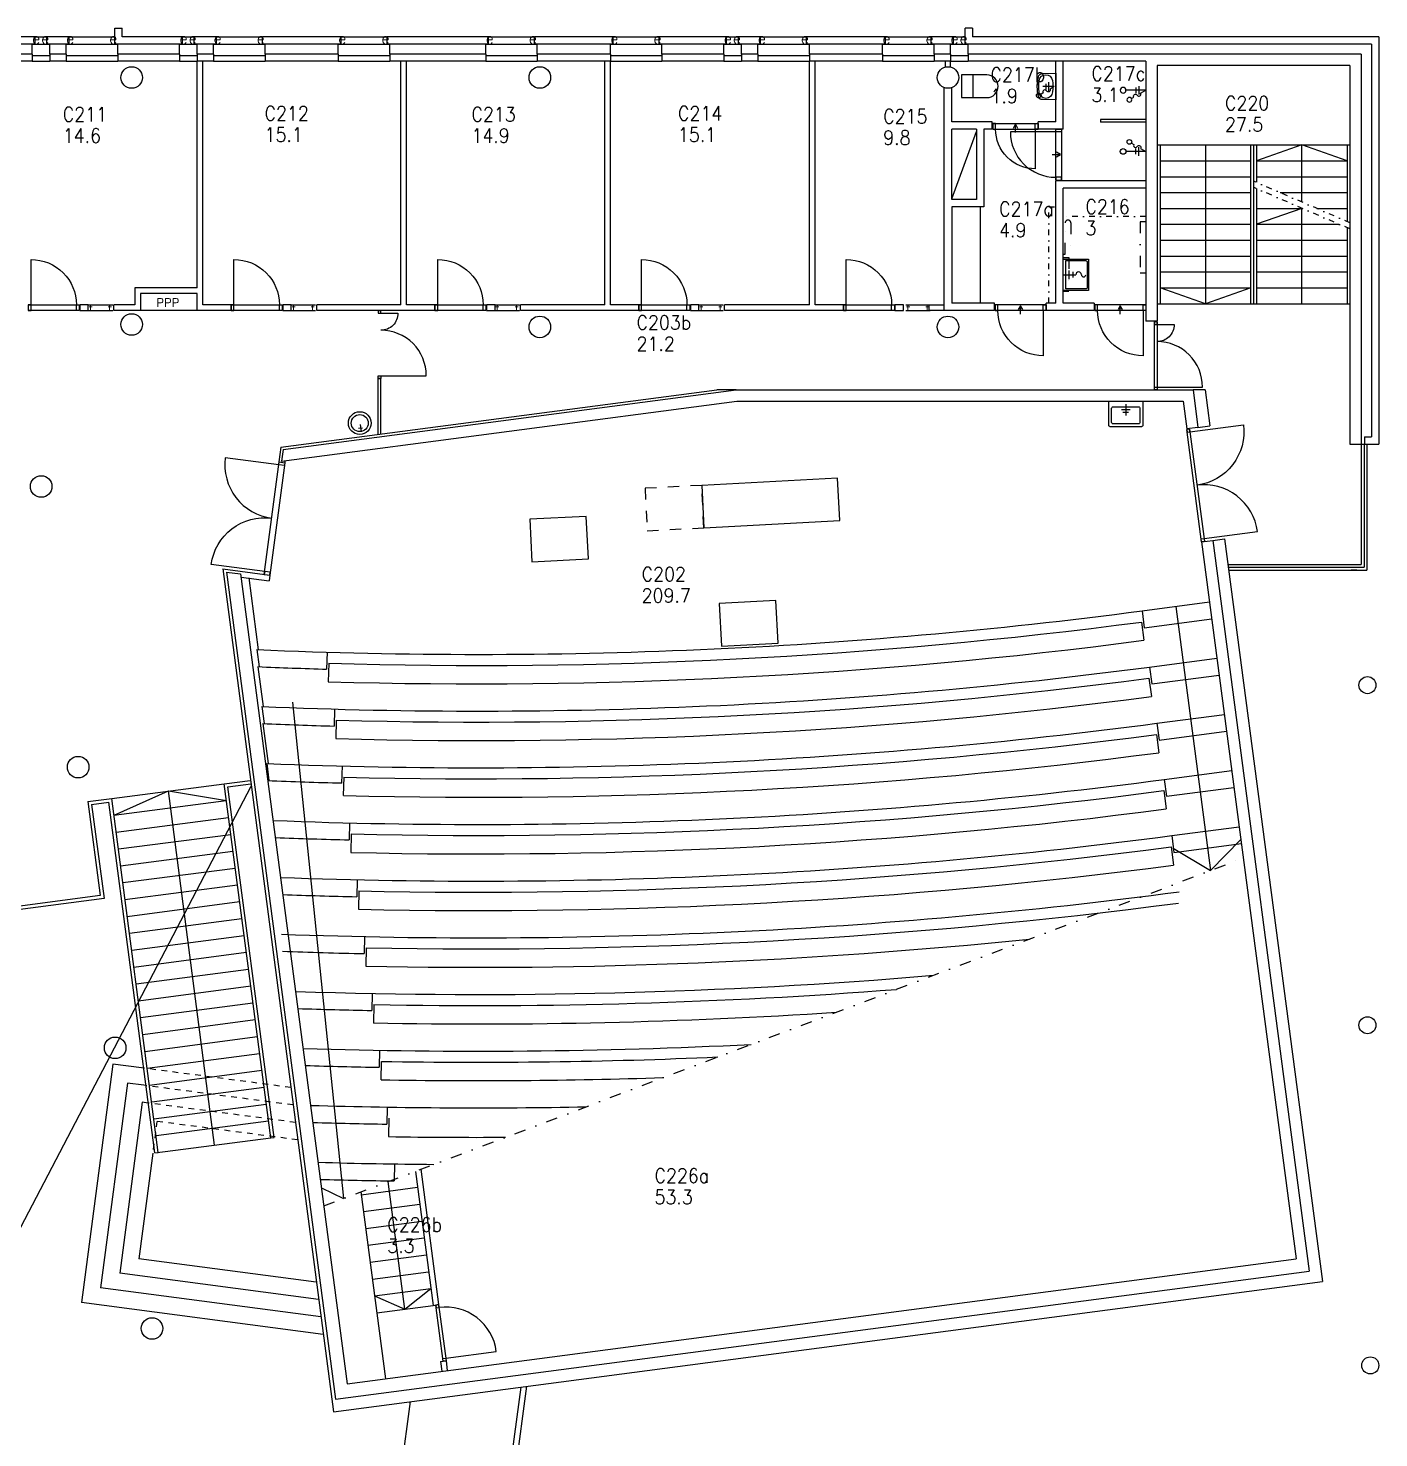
# Model space of a CAD drawing. Extents: x -11123 to 123675, y 9836 to 72527.
# Drawn here: x 98475 to 122300, y 40042 to 64910 of the extents above; entities that cross this region are included whole.
import ezdxf
from ezdxf.enums import TextEntityAlignment as Align

# ---------------------------------------------------------------- set-up
doc = ezdxf.new("R2010")
doc.units = 0
doc.header["$LTSCALE"] = 100
doc.header["$MEASUREMENT"] = 0
for name, pattern in [('KL', [2, 1, -1]), ('KP', [4, 2, -2]), ('PKL', [3, 1, -1, 0, -1]), ('PKP', [6, 2, -2, 0, -2])]:
    doc.linetypes.add(name, pattern=pattern)
doc.layers.get('0').update_dxf_attribs({"linetype": 'CONTINUOUS'})
for name, color, linetype in [('ART1100T0', 7, 'CONTINUOUS'), ('ART1100T3', 7, 'CONTINUOUS'), ('ART1100TB', 7, 'CONTINUOUS'), ('FM_OMAT', 7, 'CONTINUOUS'), ('M00402', 7, 'CONTINUOUS'), ('M06001', 7, 'CONTINUOUS'), ('M06037', 8, 'CONTINUOUS'), ('M06041', 8, 'CONTINUOUS'), ('M06051', 3, 'CONTINUOUS'), ('M06080', 7, 'CONTINUOUS'), ('M06081', 8, 'CONTINUOUS')]:
    doc.layers.add(name, color=color, linetype=linetype)
doc.styles.add('S', font='ROMANS.shx', dxfattribs={"width": 0.8})
doc.styles.get("Standard").update_dxf_attribs({"font": 'simplex.shx'})

# ---------------------------------------------------------------- blocks, each defined once
blk = doc.blocks.new('AIOA_SAVE1')
at = {"color": 0, "linetype": 'ByBlock'}
for p, q in [((0, 0), (200, 0)), ((100, 75), (100, -75)), ((150, 50), (150, -50))]:
    blk.add_line(p, q, dxfattribs=at)
blk = doc.blocks.new('AIOA_SAPA6')
at = {"color": 0, "linetype": 'ByBlock'}
for points in [[(0, 300), (425, 300, -0.414214), (450, 275), (450, -275, -0.414214), (425, -300), (0, -300)], [(0, 300), (425, 300, -0.414214), (450, 275), (450, -275, -0.414214), (425, -300), (0, -300)], [(100, 225, -0.414214), (125, 250), (375, 250, -0.414214), (400, 225), (400, -225, -0.414214), (375, -250), (125, -250, -0.414214), (100, -225)]]:
    blk.add_lwpolyline(points, format="xyb", close=True, dxfattribs=at)
blk.add_blockref('AIOA_SAVE1', (50, 0), dxfattribs=at)
for tag, p, flags in [('VARKDI', (50, 125), 8), ('VARNRO', (50, 25), 9), ('VARYLE', (50, -75), 9)]:
    blk.add_attdef(tag, p, '', height=75, dxfattribs=dict(at, flags=flags))
blk = doc.blocks.new('AIOA_IKK-C')
at = {"layer": 'M06041', "linetype": 'ByBlock'}
for p, q in [((0, 0), (1000, 0)), ((0, -100), (1000, -100))]:
    blk.add_line(p, q, dxfattribs=at)
at = {"layer": 'FM_OMAT', "width": 0.9, "flags": 8}
for p in [(50, 0), (950, 0)]:
    blk.add_attdef('SARANA', text='', height=50, dxfattribs=at).set_placement(p, align=Align.MIDDLE)
at = {"layer": 'FM_OMAT', "width": 0.9}
for tag, p, flags in [('IKKKDI', (50, -700), 8), ('IKKNRO', (50, -850), 8), ('IKKYLE', (50, -1000), 9)]:
    blk.add_attdef(tag, p, '', height=125, dxfattribs=dict(at, flags=flags))
at = {"layer": 'M06041', "flags": 8}
blk.add_attdef('E', (0, 0), '', height=100, dxfattribs=at)
blk.add_attdef('E', text='', height=100, dxfattribs=at).set_placement((500, 0), align=Align.CENTER)
blk.add_attdef('E', text='', height=100, dxfattribs=at).set_placement((1000, 0), align=Align.RIGHT)
blk = doc.blocks.new('AIOA_SASA6')
at = {"color": 0, "linetype": 'ByBlock'}
for p, q in [((0, 0), (225, 0)), ((100, 75), (100, -75)), ((175, 50), (175, -50))]:
    blk.add_line(p, q, dxfattribs=at)
blk.add_lwpolyline([(0, 275), (450, 275), (450, -275), (0, -275)], close=True, dxfattribs=at)
blk.add_lwpolyline([(0, 275), (450, 275), (450, -275), (0, -275)], close=True, dxfattribs=at)
blk.add_lwpolyline([(50, 250), (400, 250, -0.414214), (425, 225), (425, -225, -0.414214), (400, -250), (50, -250), (50, 250)], format="xyb", dxfattribs=at)
for centre, radius, start, end in [((275, 0), 50, 0, 180), ((362, 0), 37.5, 180, 0)]:
    blk.add_arc(centre, radius, start, end, dxfattribs=at)
for tag, p, flags in [('VARKDI', (75, 125), 8), ('VARNRO', (75, 25), 9), ('VARYLE', (75, -75), 9)]:
    blk.add_attdef(tag, p, '', height=75, dxfattribs=dict(at, flags=flags))
blk = doc.blocks.new('AIOA_SAVS1')
at = {"color": 0, "linetype": 'ByBlock'}
blk.add_lwpolyline([(0, 0), (75, -43, 1), (136, -78, -1), (198, -113), (238, -137, 1.000186), (310, -178, 1.000186), (238, -137)], format="xyb", dxfattribs=at)
blk.add_blockref('AIOA_SAVE1', (0, 0), dxfattribs=at)
blk = doc.blocks.new('AIOA_PA11151S')
at = {"color": 0, "linetype": 'ByBlock'}
for points in [[(0, -235), (233.504465, -230.487788, 0.350048), (305.602562, -170.874783, 0.111918), (306.134213, 170.656116, 0.350852), (233.992412, 230.479271), (0, 235)], [(293.550693, -198.63324, 0.875156), (315.531406, -119.392701, 0.094764), (306.134213, 170.656116, 0.350852), (233.992412, 230.479271), (0, 235), (0, -235), (233.504465, -230.487788, 0.23958)], [(58.106337, 107.884253, 0.074902), (57.037671, -92.42681, 0.996701), (292.962329, -92.42681, 0.074902), (291.893663, 107.884253, 0.873578)]]:
    blk.add_lwpolyline(points, format="xyb", close=True, dxfattribs=at)
blk.add_blockref('AIOA_SAVS1', (25, 0), dxfattribs=at)
for tag, p, flags in [('VARKDI', (25, 100), 8), ('VARNRO', (25, 0), 9), ('VARYLE', (25, -100), 9)]:
    blk.add_attdef(tag, p, '', height=75, dxfattribs=dict(at, flags=flags))
blk = doc.blocks.new('AIOA_SAWC1')
at = {"color": 0, "linetype": 'ByBlock'}
blk.add_line((250, -200), (250, 200), dxfattribs=at)
blk.add_lwpolyline([(50, 200), (500, 200, -1), (500, -200), (50, -200)], format="xyb", close=True, dxfattribs=at)
blk.add_lwpolyline([(50, 200), (500, 200, -1), (500, -200), (50, -200)], format="xyb", close=True, dxfattribs=at)
for tag, p, flags in [('VARKDI', (100, -50), 8), ('VARNRO', (100, -150), 9), ('VARYLE', (100, -250), 9)]:
    blk.add_attdef(tag, p, '', height=75, dxfattribs=dict(at, flags=flags))
blk = doc.blocks.new('AIOA_SASS1')
at = {"color": 0, "linetype": 'ByBlock'}
for p, q in [((125, 75), (125, -75)), ((175, 50), (175, -50))]:
    blk.add_line(p, q, dxfattribs=at)
blk.add_lwpolyline([(255, -147), (214, -124, 1), (153, -88, -1), (92, -53), (0, 0), (350, 0)], format="xyb", dxfattribs=at)
for centre, radius in [((400, 0), 50), ((400, 0), 50), ((291, -168), 41.5), ((291, -168), 41.5)]:
    blk.add_circle(centre, radius, dxfattribs=at)
for tag, p, flags in [('VARKDI', (75, 100), 8), ('VARNRO', (75, 0), 9), ('VARYLE', (75, -100), 9)]:
    blk.add_attdef(tag, p, '', height=75, dxfattribs=dict(at, flags=flags))
blk = doc.blocks.new('AIOA_IKK-B')
at = {"layer": 'M06041', "linetype": 'ByBlock'}
for p, q in [((0, 100), (1000, 100)), ((0, 0), (1000, 0))]:
    blk.add_line(p, q, dxfattribs=at)
at = {"layer": 'FM_OMAT', "width": 0.9}
for tag, p, flags in [('IKKYLE', (50, 875), 9), ('IKKNRO', (50, 725), 8), ('IKKKDI', (50, 575), 8)]:
    blk.add_attdef(tag, p, '', height=125, dxfattribs=dict(at, flags=flags))
at = {"layer": 'FM_OMAT', "width": 0.9, "flags": 8}
for p in [(50, 0), (950, 0)]:
    blk.add_attdef('SARANA', text='', height=50, dxfattribs=at).set_placement(p, align=Align.MIDDLE)
at = {"layer": 'M06041', "flags": 8}
blk.add_attdef('F', (0, 0), '', height=100, dxfattribs=at)
blk.add_attdef('F', text='', height=100, dxfattribs=at).set_placement((500, 0), align=Align.CENTER)
blk.add_attdef('F', text='', height=100, dxfattribs=at).set_placement((1000, 0), align=Align.RIGHT)
blk = doc.blocks.new('AIOA_HUONE')
at = {"layer": 'ART1100T0', "width": 0.9}
blk.add_attdef('HNENUM', (56, 73), '', height=250, dxfattribs=at)
at = {"layer": 'ART1100T3', "width": 0.9}
blk.add_attdef('HNEALA', (56, -302), '', height=250, dxfattribs=at)

msp = doc.modelspace()

# ---------------------------------------------------------------- linework, layer by layer
at = {"layer": 'M00402'}
msp.add_line((101455, 59930), (100455, 59930), dxfattribs=at)
at = {"layer": 'M06001'}
for p, q in [((100005, 64630), (100005, 64910)), ((100005, 64910), (100135, 64910)), ((100135, 64760), (100135, 64910)), ((115005, 64630), (115005, 64910)), ((115135, 64910), (115005, 64910)), ((115135, 64910), (115135, 64760)), ((98595, 64760), (97805, 64760)), ((98595, 64630), (98595, 64760)), ((98805, 64630), (98805, 64760)), ((99195, 64760), (98805, 64760)), ((99195, 64630), (99195, 64760)), ((101195, 64760), (100135, 64760)), ((101195, 64630), (101195, 64760)), ((101405, 64630), (101405, 64760)), ((101795, 64760), (101405, 64760)), ((101795, 64630), (101795, 64760)), ((102605, 64630), (102605, 64760)), ((103995, 64760), (102605, 64760)), ((103995, 64630), (103995, 64760)), ((104805, 64630), (104805, 64760)), ((106595, 64760), (104805, 64760)), ((106595, 64630), (106595, 64760)), ((107405, 64630), (107405, 64760)), ((108795, 64760), (107405, 64760)), ((108795, 64630), (108795, 64760)), ((109605, 64630), (109605, 64760)), ((110795, 64760), (109605, 64760)), ((110795, 64630), (110795, 64760)), ((111005, 64630), (111005, 64760)), ((111005, 64630), (111005, 64760)), ((111395, 64760), (111005, 64760)), ((111395, 64630), (111395, 64760)), ((112205, 64630), (112205, 64760)), ((113595, 64760), (112205, 64760)), ((113595, 64630), (113595, 64760)), ((114405, 64630), (114405, 64760)), ((114795, 64760), (114405, 64760)), ((114795, 64630), (114795, 64760)), ((122300, 64760), (115135, 64760)), ((122300, 64760), (122300, 57570)), ((98595, 64630), (97805, 64630)), ((98545, 64450), (97855, 64450)), ((98545, 64450), (98545, 64630)), ((98545, 64450), (98545, 64330)), ((99195, 64630), (98805, 64630)), ((98855, 64450), (98855, 64630)), ((98855, 64450), (98855, 64330)), ((99145, 64450), (98855, 64450)), ((99145, 64450), (99145, 64630)), ((99145, 64450), (99145, 64330)), ((101195, 64630), (100005, 64630)), ((100055, 64450), (100055, 64630)), ((100055, 64450), (100055, 64330)), ((101145, 64450), (100055, 64450)), ((101145, 64450), (101145, 64630)), ((101145, 64450), (101145, 64330)), ((101795, 64630), (101405, 64630)), ((101455, 64450), (101455, 64630)), ((101455, 64450), (101455, 64330)), ((101745, 64450), (101455, 64450)), ((101745, 64450), (101745, 64630)), ((101745, 64450), (101745, 64330)), ((103995, 64630), (102605, 64630)), ((102655, 64450), (102655, 64630)), ((102655, 64450), (102655, 64330)), ((103945, 64450), (102655, 64450)), ((103945, 64450), (103945, 64630)), ((103945, 64450), (103945, 64330)), ((106595, 64630), (104805, 64630)), ((104855, 64450), (104855, 64630)), ((104855, 64450), (104855, 64330)), ((106545, 64450), (104855, 64450)), ((106545, 64450), (106545, 64630)), ((106545, 64450), (106545, 64330)), ((108795, 64630), (107405, 64630)), ((107455, 64450), (107455, 64630)), ((107455, 64450), (107455, 64330)), ((108745, 64450), (107455, 64450)), ((108745, 64450), (108745, 64630)), ((108745, 64450), (108745, 64330)), ((110795, 64630), (109605, 64630)), ((109655, 64450), (109655, 64630)), ((109655, 64450), (109655, 64330)), ((110745, 64450), (109655, 64450)), ((110745, 64450), (110745, 64630)), ((110745, 64450), (110745, 64330)), ((111395, 64630), (111005, 64630)), ((111055, 64450), (111055, 64630)), ((111055, 64450), (111055, 64330)), ((111345, 64450), (111055, 64450)), ((111345, 64450), (111345, 64630)), ((111345, 64450), (111345, 64330)), ((113595, 64630), (112205, 64630)), ((112255, 64450), (112255, 64630)), ((112255, 64450), (112255, 64330)), ((113545, 64450), (112255, 64450)), ((113545, 64450), (113545, 64630)), ((113545, 64450), (113545, 64330)), ((114795, 64630), (114405, 64630)), ((114455, 64450), (114455, 64630)), ((114455, 64450), (114455, 64330)), ((114745, 64450), (114455, 64450)), ((114745, 64450), (114745, 64630)), ((114745, 64450), (114745, 64330)), ((122170, 64630), (115005, 64630)), ((115055, 64450), (115055, 64630)), ((121990, 64450), (115055, 64450)), ((115055, 64450), (115055, 64330)), ((121990, 64450), (121990, 57570)), ((122170, 64630), (122170, 57700)), ((98545, 64330), (97855, 64330)), ((99145, 64330), (98855, 64330)), ((101145, 64330), (100055, 64330)), ((101745, 64330), (101455, 64330)), ((101455, 60330), (101455, 64330)), ((101555, 60030), (101555, 64330)), ((103945, 64330), (102655, 64330)), ((106545, 64330), (104855, 64330)), ((105050, 60030), (105050, 64330)), ((105150, 60030), (105150, 64330)), ((108745, 64330), (107455, 64330)), ((108645, 60030), (108645, 64330)), ((108745, 60030), (108745, 64330)), ((110745, 64330), (109655, 64330)), ((111345, 64330), (111055, 64330)), ((112255, 60030), (112255, 64330)), ((113545, 64330), (112255, 64330)), ((112355, 60030), (112355, 64330)), ((114745, 64330), (114455, 64330)), ((114655, 64225), (114655, 64330)), ((114745, 64225), (114745, 64330)), ((118190, 64330), (115055, 64330)), ((116600, 63260), (116600, 64330)), ((116730, 63130), (116730, 64330)), ((118190, 64330), (118190, 59740)), ((118390, 64250), (118390, 59740)), ((121790, 64250), (118390, 64250)), ((121790, 64250), (121790, 57570)), ((114635, 59930), (114635, 63861)), ((114765, 63260), (114765, 63861)), ((115480, 63260), (114765, 63260)), ((115480, 63130), (115480, 63260)), ((116600, 63260), (116290, 63260)), ((116290, 63130), (116290, 63260)), ((114765, 61890), (114765, 63130)), ((115200, 63130), (114765, 63130)), ((115200, 63130), (115200, 61890)), ((115480, 63130), (115330, 63130)), ((115330, 63130), (115330, 61760)), ((116730, 63130), (116290, 63130)), ((118190, 62220), (116600, 62220)), ((116600, 60060), (116600, 62220)), ((118190, 62090), (116730, 62090)), ((116730, 60060), (116730, 62090)), ((115200, 61890), (114765, 61890)), ((114765, 61760), (114765, 60060)), ((115330, 61760), (114765, 61760)), ((101455, 60330), (100355, 60330)), ((100355, 60330), (100355, 60030)), ((101455, 60230), (100455, 60230)), ((100455, 60230), (100455, 59930)), ((101455, 59930), (101455, 60230)), ((99985, 59930), (99985, 60030)), ((100355, 60030), (99985, 60030)), ((102055, 60030), (101555, 60030)), ((102055, 59930), (102055, 60030)), ((103565, 59930), (103565, 60030)), ((105050, 60030), (103565, 60030)), ((105650, 60030), (105150, 60030)), ((105650, 59930), (105650, 60030)), ((107160, 59930), (107160, 60030)), ((108645, 60030), (107160, 60030)), ((109245, 60030), (108745, 60030)), ((109245, 59930), (109245, 60030)), ((110755, 59930), (110755, 60030)), ((112255, 60030), (110755, 60030)), ((112855, 60030), (112355, 60030)), ((112855, 59930), (112855, 60030)), ((114365, 59930), (114365, 60030)), ((114365, 60030), (114635, 60030)), ((115520, 60060), (114765, 60060)), ((115520, 59930), (115520, 60060)), ((116600, 60060), (116430, 60060)), ((116430, 59930), (116430, 60060)), ((116730, 60060), (116730, 60060)), ((117280, 60060), (116730, 60060)), ((117280, 60060), (117280, 59930)), ((100455, 59930), (99985, 59930)), ((102055, 59930), (101455, 59930)), ((105650, 59930), (103565, 59930)), ((109245, 59930), (107160, 59930)), ((112855, 59930), (110755, 59930)), ((114635, 59930), (114365, 59930)), ((115520, 59930), (114635, 59930)), ((117280, 59930), (116430, 59930)), ((118390, 59740), (118190, 59740)), ((102930, 57518), (110620, 58530)), ((102970, 57477), (110965, 58530)), ((110965, 58530), (110620, 58530)), ((110965, 58530), (119023, 58530)), ((119234, 58530), (119023, 58530)), ((119023, 58530), (119110, 57868)), ((119234, 58530), (119318, 57895)), ((102943, 57272), (110978, 58330)), ((110978, 58330), (118847, 58330)), ((118847, 58330), (118911, 57842)), ((119110, 57868), (118911, 57842)), ((119110, 57868), (119318, 57895)), ((122050, 57700), (122170, 57700)), ((122050, 57700), (122050, 57570)), ((102930, 57518), (102895, 57258)), ((102970, 57477), (102943, 57272)), ((121790, 57570), (121990, 57570)), ((121990, 57570), (122050, 57570)), ((122050, 57570), (122300, 57570)), ((102895, 57258), (103000, 57244)), ((103004, 57280), (103000, 57244)), ((119174, 55849), (119372, 55875)), ((119174, 55849), (120839, 43199)), ((119372, 55875), (119580, 55902)), ((119372, 55875), (121069, 42983)), ((119580, 55902), (121305, 42799)), ((101906, 55371), (103863, 40503)), ((101906, 55371), (102739, 55261)), ((101974, 55316), (103895, 40722)), ((101974, 55316), (102222, 55284)), ((102222, 55284), (104103, 40996)), ((102230, 55227), (102726, 55162)), ((102739, 55261), (102726, 55162)), ((105401, 44779), (105715, 42392)), ((105305, 44743), (105616, 42378)), ((104103, 40996), (120839, 43199)), ((103863, 40503), (121305, 42799)), ((103895, 40722), (121069, 42983)), ((105616, 42378), (105715, 42392)), ((105747, 41387), (105846, 41400)), ((105747, 41387), (105769, 41215)), ((105846, 41400), (105868, 41228))]:
    msp.add_line(p, q, dxfattribs=at)
for centre, radius in [((100300, 64040), 190), ((107500, 64040), 190), ((114700, 64040), 190), ((100300, 59683), 190), ((107500, 59640), 190), ((114700, 59640), 190), ((98704, 56825), 190), ((122100, 53320), 150), ((99356, 51874), 190), ((122100, 47320), 150), ((100008, 46922), 190), ((100659, 41971), 190), ((122150, 41320), 150)]:
    msp.add_circle(centre, radius, dxfattribs=at)
at = {"layer": 'M06037'}
for p, q in [((118390, 62850), (120040, 62850)), ((118440, 62850), (118440, 60050)), ((119240, 62850), (119240, 60050)), ((120040, 62850), (121790, 62850)), ((120040, 60050), (120040, 62850)), ((120090, 62850), (120090, 60050)), ((120140, 62850), (120140, 62191)), ((120940, 61845), (120940, 62850)), ((121740, 62850), (121740, 61499)), ((118440, 62570), (120040, 62570)), ((120140, 62570), (121740, 62570)), ((118440, 62290), (120040, 62290)), ((120140, 62290), (121740, 62290)), ((118440, 62010), (120040, 62010)), ((120140, 62082), (120140, 60050)), ((120557, 62010), (121740, 62010)), ((118440, 61730), (120040, 61730)), ((120940, 61730), (120140, 61450)), ((120140, 61730), (120953, 61730)), ((120940, 60050), (120940, 61736)), ((121206, 61730), (121740, 61730)), ((118440, 61450), (120040, 61450)), ((120140, 61450), (121602, 61450)), ((121740, 61390), (121740, 60050)), ((118440, 61170), (120040, 61170)), ((120140, 61170), (121740, 61170)), ((118440, 60890), (120040, 60890)), ((120140, 60890), (121740, 60890)), ((118440, 60610), (120040, 60610)), ((120140, 60610), (121740, 60610)), ((118440, 60330), (120040, 60330)), ((120140, 60330), (121740, 60330)), ((118390, 60050), (121790, 60050)), ((102364, 55215), (102531, 53946)), ((118124, 54631), (119314, 54788)), ((118719, 54709), (119332, 50050)), ((118124, 54631), (118163, 54334)), ((118163, 54334), (119353, 54490)), ((102509, 53947), (102548, 53645)), ((103748, 53902), (103739, 53602)), ((118254, 53640), (119444, 53796)), ((102525, 53646), (102618, 52942)), ((118254, 53640), (118293, 53342)), ((118293, 53342), (119483, 53499)), ((103138, 53021), (104038, 44264)), ((102595, 52943), (102635, 52641)), ((103880, 52898), (103871, 52598)), ((118385, 52648), (119575, 52805)), ((102612, 52642), (102705, 51937)), ((118385, 52648), (118424, 52351)), ((118424, 52351), (119614, 52507)), ((102682, 51938), (102722, 51636)), ((104012, 51894), (104004, 51594)), ((118515, 51657), (119705, 51813)), ((99948, 51323), (101930, 51581)), ((101930, 51581), (102392, 51641)), ((102754, 45335), (101930, 51581)), ((101998, 51529), (102400, 51581)), ((102813, 45342), (101998, 51529)), ((118515, 51657), (118555, 51359)), ((118555, 51359), (119744, 51516)), ((99526, 51268), (99948, 51323)), ((99526, 51268), (99745, 49609)), ((99593, 51217), (99896, 51256)), ((100710, 45069), (99896, 51256)), ((100770, 45077), (99948, 51323)), ((99987, 51026), (101969, 51283)), ((99990, 51024), (100950, 51453)), ((100950, 51453), (101973, 51286)), ((101761, 45206), (100950, 51453)), ((99593, 51217), (99812, 49557)), ((100026, 50728), (102009, 50986)), ((104144, 50890), (104137, 50590)), ((118646, 50665), (119836, 50822)), ((100065, 50431), (102048, 50688)), ((118646, 50665), (118685, 50368)), ((118685, 50368), (119875, 50525)), ((119332, 50050), (119865, 50599)), ((100104, 50133), (102087, 50391)), ((118675, 50442), (119332, 50050)), ((100143, 49836), (102126, 50094)), ((100182, 49539), (102165, 49796)), ((104276, 49887), (104269, 49587)), ((99745, 49609), (90837, 48436)), ((99812, 49557), (90904, 48384)), ((100222, 49239), (102204, 49501)), ((100261, 48942), (102244, 49203)), ((100300, 48644), (102283, 48906)), ((104408, 48884), (104402, 48584)), ((100339, 48347), (102322, 48608)), ((100378, 48049), (102361, 48311)), ((100418, 47752), (102400, 48013)), ((104540, 47881), (104534, 47581)), ((100457, 47455), (102440, 47716)), ((100496, 47157), (102479, 47419)), ((100535, 46860), (102518, 47121)), ((100574, 46562), (102557, 46824)), ((104672, 46878), (104667, 46578)), ((99970, 46635), (99416, 42427)), ((100473, 46569), (99970, 46635)), ((100614, 46265), (102596, 46526)), ((100228, 46298), (99752, 42686)), ((100513, 46261), (100228, 46298)), ((100653, 45967), (102636, 46229)), ((100486, 45962), (100089, 42944)), ((100554, 45953), (100486, 45962)), ((100692, 45670), (102675, 45931)), ((104804, 45876), (104799, 45576)), ((100731, 45373), (102714, 45634)), ((100710, 45069), (102754, 45335)), ((102754, 45335), (102813, 45342)), ((100671, 45064), (100426, 43202)), ((100710, 45069), (100770, 45077)), ((104936, 44874), (104932, 44574)), ((105120, 42313), (104824, 44561)), ((103648, 44452), (104038, 44264)), ((104344, 44379), (104778, 41084)), ((104351, 44330), (105342, 44461)), ((104390, 44033), (105381, 44163)), ((104429, 43735), (105420, 43866)), ((104468, 43438), (105459, 43568)), ((104507, 43140), (105499, 43271)), ((103557, 42790), (100426, 43202)), ((103598, 42482), (100089, 42944)), ((104546, 42843), (105538, 42973)), ((103638, 42174), (99752, 42686)), ((104585, 42545), (105577, 42676)), ((104585, 42545), (105120, 42313)), ((105120, 42313), (105577, 42676)), ((103679, 41866), (99416, 42427)), ((104625, 42248), (105616, 42378))]:
    msp.add_line(p, q, dxfattribs=at)
at = {"layer": 'M06037', "linetype": 'PKL'}
for p, q in [((121790, 61478), (120090, 62212)), ((121790, 61369), (120090, 62103))]:
    msp.add_line(p, q, dxfattribs=at)
at = {"layer": 'M06037', "linetype": 'PKP'}
msp.add_line((103690, 44132), (119909, 50268), dxfattribs=at)
at = {"layer": 'M06037', "linetype": 'KL'}
for p, q in [((103105, 46222), (100473, 46569)), ((103146, 45914), (100513, 46261)), ((103187, 45606), (100554, 45953)), ((100745, 45625), (100671, 45064)), ((103227, 45298), (100745, 45625))]:
    msp.add_line(p, q, dxfattribs=at)
at = {"layer": 'M06037'}
for points in [[(121740, 62570), (120940, 62850), (120140, 62570)], [(120040, 60330), (119240, 60050), (118440, 60330)]]:
    msp.add_lwpolyline(points, dxfattribs=at)
for radius, start, end in [(89800, 267.5147, 277.5), (90100, 267.53371, 268.30581), (90800, 267.59687, 277.5), (91100, 267.6154, 268.40793), (91800, 267.67722, 277.5), (92100, 267.69529, 268.5078), (92800, 267.77216, 277.5), (93100, 267.80381, 268.60548), (94800, 267.90801, 277.5), (95100, 267.92477, 268.79461), (95800, 268.07962, 274.81642), (96100, 268.10929, 268.88617), (96800, 268.17781, 272.8567), (97100, 268.20686, 268.97582), (97800, 268.27396, 271.12058), (98100, 268.30242, 269.06362), (98800, 268.36815, 269.55229), (99100, 268.39603, 269.14962)]:
    msp.add_arc((106403, 143663), radius, start, end, dxfattribs=at)
at = {"layer": 'M06041'}
for p, q in [((98595, 64760), (98805, 64760)), ((99195, 64760), (100005, 64760)), ((101195, 64760), (101405, 64760)), ((101795, 64760), (102605, 64760)), ((103995, 64760), (104805, 64760)), ((106595, 64760), (107405, 64760)), ((108795, 64760), (109605, 64760)), ((110795, 64760), (111005, 64760)), ((111395, 64760), (112205, 64760)), ((113595, 64760), (114405, 64760)), ((114795, 64760), (115005, 64760)), ((98545, 64330), (98855, 64330)), ((99145, 64330), (100055, 64330)), ((101145, 64330), (101455, 64330)), ((101745, 64330), (102655, 64330)), ((103945, 64330), (104855, 64330)), ((106545, 64330), (107455, 64330)), ((108745, 64330), (109655, 64330)), ((110745, 64330), (111055, 64330)), ((111345, 64330), (112255, 64330)), ((113545, 64330), (114455, 64330)), ((114745, 64330), (115055, 64330)), ((104647, 57744), (104647, 58730)), ((104697, 57750), (104697, 58730)), ((121990, 57570), (121990, 55450)), ((122040, 57570), (122040, 55400)), ((122090, 57570), (122090, 55350)), ((119640, 55450), (121990, 55450)), ((119646, 55400), (122040, 55400)), ((119653, 55350), (122090, 55350)), ((121910, 55350), (121810, 55350)), ((107163, 40938), (106384, 35027)), ((107265, 40951), (106483, 35013)), ((105212, 40681), (104566, 35772))]:
    msp.add_line(p, q, dxfattribs=at)
at = {"layer": 'M06051', "linetype": 'ByBlock'}
for p, q in [((115490, 63230), (116290, 63230)), ((115490, 63130), (116290, 63130)), ((116600, 62230), (116600, 63130)), ((116700, 63130), (116700, 62230)), ((98475, 60030), (99375, 60030)), ((102055, 60030), (102955, 60030)), ((105650, 60030), (106550, 60030)), ((109245, 60030), (110145, 60030)), ((112855, 60030), (113755, 60030)), ((116430, 60030), (115530, 60030)), ((118190, 60030), (117290, 60030)), ((99375, 59930), (98475, 59930)), ((102955, 59930), (102055, 59930)), ((104647, 59930), (104697, 59930)), ((104697, 59930), (104647, 59930)), ((104647, 59930), (104647, 59880)), ((104647, 59880), (104697, 59880)), ((104697, 59880), (104697, 59930)), ((106550, 59930), (105650, 59930)), ((110145, 59930), (109245, 59930)), ((113755, 59930), (112855, 59930)), ((116430, 59930), (115530, 59930)), ((118190, 59930), (117290, 59930)), ((118340, 58530), (118340, 59730)), ((118340, 59730), (118340, 59680)), ((118390, 59730), (118340, 59730)), ((118390, 59730), (118390, 58530)), ((118390, 59680), (118390, 59730)), ((118340, 59680), (118390, 59680)), ((104647, 58780), (104697, 58780)), ((104647, 58730), (104647, 58780)), ((104647, 58730), (104697, 58730)), ((104697, 58730), (104647, 58730)), ((104697, 58780), (104697, 58730)), ((118340, 58530), (118340, 58580)), ((118340, 58580), (118390, 58580)), ((118390, 58530), (118340, 58530)), ((118390, 58580), (118390, 58530)), ((118962, 57838), (118913, 57832)), ((119174, 55849), (118913, 57832)), ((118913, 57832), (118919, 57782)), ((118919, 57782), (118969, 57789)), ((118962, 57838), (119223, 55855)), ((118969, 57789), (118962, 57838)), ((102639, 55274), (102900, 57257)), ((103000, 57244), (102739, 55261)), ((119167, 55899), (119217, 55905)), ((119174, 55849), (119167, 55899)), ((119223, 55855), (119174, 55849)), ((119217, 55905), (119223, 55855)), ((105715, 42392), (105666, 42385)), ((105796, 41394), (105666, 42385)), ((105666, 42385), (105672, 42335)), ((105672, 42335), (105722, 42342)), ((105715, 42392), (105846, 41400)), ((105722, 42342), (105715, 42392)), ((105790, 41443), (105839, 41450)), ((105796, 41394), (105790, 41443)), ((105846, 41400), (105796, 41394)), ((105839, 41450), (105846, 41400))]:
    msp.add_line(p, q, dxfattribs=at)
at = {"layer": 'M06051'}
for p, q in [((115854, 63146), (115890, 63214)), ((115890, 63068), (115890, 63214)), ((115890, 63214), (115926, 63146)), ((116537, 62680), (116683, 62680)), ((116683, 62680), (116616, 62721)), ((116616, 62640), (116683, 62680)), ((99535, 60030), (99385, 60030)), ((99385, 60030), (99385, 59930)), ((99535, 59930), (99535, 60030)), ((99535, 60030), (99535, 60030)), ((103115, 60030), (102965, 60030)), ((102965, 60030), (102965, 59930)), ((103115, 59930), (103115, 60030)), ((103115, 60030), (103115, 60030)), ((106710, 60030), (106560, 60030)), ((106560, 60030), (106560, 59930)), ((106710, 59930), (106710, 60030)), ((106710, 60030), (106710, 60030)), ((110305, 60030), (110155, 60030)), ((110155, 60030), (110155, 59930)), ((110305, 59930), (110305, 60030)), ((110305, 60030), (110305, 60030)), ((113915, 60030), (113765, 60030)), ((113765, 60030), (113765, 59930)), ((113915, 59930), (113915, 60030)), ((113915, 60030), (113915, 60030)), ((115980, 60014), (115939, 59946)), ((116020, 59946), (115980, 60014)), ((115980, 59867), (115980, 60014)), ((117740, 60014), (117699, 59946)), ((117780, 59946), (117740, 60014)), ((117740, 59867), (117740, 60014)), ((99385, 59930), (99535, 59930)), ((102965, 59930), (103115, 59930)), ((106560, 59930), (106710, 59930)), ((110155, 59930), (110305, 59930)), ((113765, 59930), (113915, 59930))]:
    msp.add_line(p, q, dxfattribs=at)
at = {"layer": 'M06051', "linetype": 'ByBlock'}
for points in [[(115490, 63130), (115540, 63130), (115540, 63230), (115490, 63230)], [(116290, 63130), (116240, 63130), (116240, 63230), (116290, 63230)], [(116700, 63130), (116700, 63080), (116600, 63080), (116600, 63130)], [(116700, 62230), (116700, 62280), (116600, 62280), (116600, 62230)], [(98475, 59930), (98525, 59930), (98525, 60030), (98475, 60030)], [(99375, 59930), (99325, 59930), (99325, 60030), (99375, 60030)], [(102055, 59930), (102105, 59930), (102105, 60030), (102055, 60030)], [(102955, 59930), (102905, 59930), (102905, 60030), (102955, 60030)], [(105650, 59930), (105700, 59930), (105700, 60030), (105650, 60030)], [(106550, 59930), (106500, 59930), (106500, 60030), (106550, 60030)], [(109245, 59930), (109295, 59930), (109295, 60030), (109245, 60030)], [(110145, 59930), (110095, 59930), (110095, 60030), (110145, 60030)], [(112855, 59930), (112905, 59930), (112905, 60030), (112855, 60030)], [(113755, 59930), (113705, 59930), (113705, 60030), (113755, 60030)], [(115530, 59930), (115580, 59930), (115580, 60030), (115530, 60030)], [(116430, 59930), (116380, 59930), (116380, 60030), (116430, 60030)], [(117290, 59930), (117340, 59930), (117340, 60030), (117290, 60030)], [(118190, 59930), (118140, 59930), (118140, 60030), (118190, 60030)], [(103000, 57244), (102993, 57194), (102894, 57207), (102900, 57257)], [(102739, 55261), (102745, 55311), (102646, 55324), (102639, 55274)]]:
    msp.add_lwpolyline(points, close=True, dxfattribs=at)
for points in [[(116240, 63130), (116240, 62430, -0.414214), (115540, 63130, -0.671351)], [(116600, 63080), (115800, 63080, 0.414214), (116600, 62280, 0.671351)], [(98525, 60030), (98525, 60830, -0.414214), (99325, 60030, -0.671351)], [(102105, 60030), (102105, 60830, -0.414214), (102905, 60030, -0.671351)], [(105700, 60030), (105700, 60830, -0.414214), (106500, 60030, -0.671351)], [(109295, 60030), (109295, 60830, -0.414214), (110095, 60030, -0.671351)], [(112905, 60030), (112905, 60830, -0.414214), (113705, 60030, -0.671351)], [(104697, 59880), (104997, 59880, -0.414214), (104697, 59580, -0.671351)], [(116380, 59930), (116380, 59130, -0.414214), (115580, 59930, -0.671351)], [(118140, 59930), (118140, 59130, -0.414214), (117340, 59930, -0.671351)], [(104697, 58780), (105497, 58780, 0.414214), (104697, 59580, 0.671351)], [(118390, 59680), (118690, 59680, -0.414214), (118390, 59380, -0.671351)], [(118390, 58580), (119190, 58580, 0.414214), (118390, 59380, 0.671351)], [(118969, 57789), (119911, 57913, -0.414214), (119093, 56847, -0.671351)], [(102894, 57207), (101952, 57331, 0.414214), (102770, 56265, 0.671351)], [(119217, 55905), (120159, 56029, 0.414214), (119093, 56847, 0.671351)], [(102646, 55324), (101704, 55448, -0.414214), (102770, 56265, -0.671351)], [(105839, 41450), (106732, 41567, 0.414214), (105722, 42342, 0.671351)]]:
    msp.add_lwpolyline(points, format="xyb", dxfattribs=at)
at = {"layer": 'M06080'}
for p, q in [((118190, 63300), (117390, 63300)), ((117390, 63300), (117390, 63250)), ((118190, 63250), (117390, 63250)), ((114765, 61902), (115200, 63090)), ((115265, 61760), (115265, 60060)), ((118115, 54433), (118157, 54111)), ((103777, 53706), (103767, 53381)), ((118245, 53442), (118287, 53120)), ((103909, 52702), (103900, 52377)), ((118376, 52450), (118418, 52128)), ((94674, 36738), (102405, 51541)), ((104042, 51698), (104033, 51373)), ((118506, 51459), (118549, 51137)), ((104174, 50695), (104166, 50370)), ((118637, 50467), (118679, 50145)), ((104307, 49691), (104299, 49366)), ((104439, 48688), (104432, 48363)), ((104572, 47685), (104565, 47360)), ((104704, 46683), (104698, 46358)), ((104836, 45680), (104831, 45355))]:
    msp.add_line(p, q, dxfattribs=at)
at = {"layer": 'M06080', "linetype": 'PKL'}
for p, q in [((116480, 61760), (116600, 61760)), ((116480, 60060), (116480, 61760)), ((118190, 61590), (116730, 61590))]:
    msp.add_line(p, q, dxfattribs=at)
at = {"layer": 'M06080', "linetype": 'PKP'}
msp.add_lwpolyline([(116730, 60924), (116767, 60924), (116767, 61474, -1), (116867, 61474), (116867, 60924)], format="xyb", dxfattribs=at)
for points in [[(118190, 61496), (118090, 61496), (118090, 60596), (118190, 60596)], [(116730, 60863), (116830, 60863), (116830, 60263), (116730, 60263)]]:
    msp.add_lwpolyline(points, dxfattribs=at)
at = {"layer": 'M06080'}
for points in [[(110394, 56096), (112791, 56222), (112751, 56971), (110355, 56845)], [(107361, 55497), (108360, 55549), (108320, 56298), (107322, 56246)], [(110703, 54010), (111702, 54062), (111663, 54811), (110664, 54759)]]:
    msp.add_lwpolyline(points, close=True, dxfattribs=at)
at = {"layer": 'M06080', "linetype": 'KP'}
msp.add_lwpolyline([(109395, 56044), (110394, 56096), (110355, 56845), (109356, 56793)], close=True, dxfattribs=at)
at = {"layer": 'M06080'}
for radius, start, end in [(89995, 268.32809, 277.47772), (90320, 268.32801, 277.4778), (90995, 268.42997, 277.47796), (91320, 268.42989, 277.47804), (91995, 268.52959, 277.4782), (92320, 268.52952, 277.47828), (92995, 268.62705, 277.47844), (93320, 268.62697, 277.47851), (93800, 267.87686, 277.5), (93995, 268.7224, 277.47867), (94320, 268.72233, 277.47874), (94100, 267.90783, 268.70107), (94995, 268.81572, 277.47889), (95320, 268.81564, 275.86239), (95995, 268.90706, 274.41301), (96320, 268.90699, 273.76484), (96995, 268.9965, 272.50274), (97320, 268.99643, 271.93017), (98320, 269.08402, 270.28671)]:
    msp.add_arc((106403, 143663), radius, start, end, dxfattribs=at)
at = {"layer": 'M06081'}
for p, q in [((104304, 57853), (104372, 57862)), ((104330, 57919), (104346, 57796))]:
    msp.add_line(p, q, dxfattribs=at)
for radius in [200, 150]:
    msp.add_circle((104323, 57944), radius, dxfattribs=at)

# ---------------------------------------------------------------- block references
at = {"layer": 'ART1100TB'}
for p, values in [((115393, 63891), {'HNENUM': 'C217b', 'HNEALA': '1.9'}), ((117173, 63911), {'HNENUM': 'C217c', 'HNEALA': '3.1'}), ((119530, 63388), {'HNENUM': 'C220', 'HNEALA': '27.5'}), ((99028, 63192), {'HNENUM': 'C211', 'HNEALA': '14.6'}), ((102588, 63209), {'HNENUM': 'C212', 'HNEALA': '15.1'}), ((106238, 63192), {'HNENUM': 'C213', 'HNEALA': '14.9'}), ((109881, 63209), {'HNENUM': 'C214', 'HNEALA': '15.1'}), ((113501, 63156), {'HNENUM': 'C215', 'HNEALA': '9.8'}), ((115545, 61523), {'HNENUM': 'C217a', 'HNEALA': '4.9'}), ((117068, 61563), {'HNENUM': 'C216', 'HNEALA': '3'}), ((109150, 59519), {'HNENUM': 'C203b', 'HNEALA': '21.2'}), ((109240, 55080), {'HNENUM': 'C202', 'HNEALA': '209.7'}), ((109467, 44468), {'HNENUM': 'C226a', 'HNEALA': '53.3'}), ((104753, 43605), {'HNENUM': 'C226b', 'HNEALA': '3.3'})]:
    msp.add_blockref('AIOA_HUONE', p, dxfattribs=at).add_auto_attribs(values)
at = {"layer": 'M06041'}
ref = msp.add_blockref('AIOA_IKK-C', (98545, 64630), dxfattribs=dict(at, xscale=0.3, yscale=2, zscale=0.3))
ref.add_attrib('E', 'e', dxfattribs={"height": 200, "width": 0.9, "flags": 2}).set_placement((98845, 64630), align=Align.RIGHT)
ref.add_attrib('E', 'e', (98545, 64630), dxfattribs={"height": 200, "width": 0.9, "flags": 2})
ref.add_attrib('E', 'e', dxfattribs={"height": 0.18, "width": 1.35, "flags": 2}).set_placement((98845, 64630), align=Align.CENTER)
ref = msp.add_blockref('AIOA_IKK-C', (99145, 64630), dxfattribs=dict(at, xscale=0.9, yscale=2, zscale=0.9))
ref.add_attrib('E', 'e', dxfattribs={"height": 200, "width": 0.9, "flags": 2}).set_placement((100045, 64630), align=Align.RIGHT)
ref.add_attrib('E', 'e', (99145, 64630), dxfattribs={"height": 200, "width": 0.9, "flags": 2})
ref.add_attrib('E', 'e', dxfattribs={"height": 0.18, "width": 1.35, "flags": 2}).set_placement((100045, 64630), align=Align.CENTER)
ref = msp.add_blockref('AIOA_IKK-C', (101145, 64630), dxfattribs=dict(at, xscale=0.3, yscale=2, zscale=0.3))
ref.add_attrib('E', 'e', dxfattribs={"height": 200, "width": 0.9, "flags": 2}).set_placement((101445, 64630), align=Align.RIGHT)
ref.add_attrib('E', 'e', (101145, 64630), dxfattribs={"height": 200, "width": 0.9, "flags": 2})
ref.add_attrib('E', 'e', dxfattribs={"height": 0.18, "width": 1.35, "flags": 2}).set_placement((101445, 64630), align=Align.CENTER)
ref = msp.add_blockref('AIOA_IKK-C', (101745, 64630), dxfattribs=dict(at, xscale=0.9, yscale=2, zscale=0.9))
ref.add_attrib('E', 'e', dxfattribs={"height": 200, "width": 0.9, "flags": 2}).set_placement((102645, 64630), align=Align.RIGHT)
ref.add_attrib('E', 'e', (101745, 64630), dxfattribs={"height": 200, "width": 0.9, "flags": 2})
ref.add_attrib('E', 'e', dxfattribs={"height": 0.18, "width": 1.35, "flags": 2}).set_placement((102645, 64630), align=Align.CENTER)
ref = msp.add_blockref('AIOA_IKK-C', (103945, 64630), dxfattribs=dict(at, xscale=0.9, yscale=2, zscale=0.9))
ref.add_attrib('E', 'e', dxfattribs={"height": 200, "width": 0.9, "flags": 2}).set_placement((104845, 64630), align=Align.RIGHT)
ref.add_attrib('E', 'e', (103945, 64630), dxfattribs={"height": 200, "width": 0.9, "flags": 2})
ref.add_attrib('E', 'e', dxfattribs={"height": 0.18, "width": 1.35, "flags": 2}).set_placement((104845, 64630), align=Align.CENTER)
ref = msp.add_blockref('AIOA_IKK-C', (106545, 64630), dxfattribs=dict(at, xscale=0.9, yscale=2, zscale=0.9))
ref.add_attrib('E', 'e', dxfattribs={"height": 200, "width": 0.9, "flags": 2}).set_placement((107445, 64630), align=Align.RIGHT)
ref.add_attrib('E', 'e', (106545, 64630), dxfattribs={"height": 200, "width": 0.9, "flags": 2})
ref.add_attrib('E', 'e', dxfattribs={"height": 0.18, "width": 1.35, "flags": 2}).set_placement((107445, 64630), align=Align.CENTER)
ref = msp.add_blockref('AIOA_IKK-C', (108745, 64630), dxfattribs=dict(at, xscale=0.9, yscale=2, zscale=0.9))
ref.add_attrib('E', 'e', dxfattribs={"height": 200, "width": 0.9, "flags": 2}).set_placement((109645, 64630), align=Align.RIGHT)
ref.add_attrib('E', 'e', (108745, 64630), dxfattribs={"height": 200, "width": 0.9, "flags": 2})
ref.add_attrib('E', 'e', dxfattribs={"height": 0.18, "width": 1.35, "flags": 2}).set_placement((109645, 64630), align=Align.CENTER)
ref = msp.add_blockref('AIOA_IKK-C', (110745, 64630), dxfattribs=dict(at, xscale=0.3, yscale=2, zscale=0.3))
ref.add_attrib('E', 'e', dxfattribs={"height": 200, "width": 0.9, "flags": 2}).set_placement((111045, 64630), align=Align.RIGHT)
ref.add_attrib('E', 'e', (110745, 64630), dxfattribs={"height": 200, "width": 0.9, "flags": 2})
ref.add_attrib('E', 'e', dxfattribs={"height": 0.18, "width": 1.35, "flags": 2}).set_placement((111045, 64630), align=Align.CENTER)
ref = msp.add_blockref('AIOA_IKK-C', (111345, 64630), dxfattribs=dict(at, xscale=0.9, yscale=2, zscale=0.9))
ref.add_attrib('E', 'e', dxfattribs={"height": 200, "width": 0.9, "flags": 2}).set_placement((112245, 64630), align=Align.RIGHT)
ref.add_attrib('E', 'e', (111345, 64630), dxfattribs={"height": 200, "width": 0.9, "flags": 2})
ref.add_attrib('E', 'e', dxfattribs={"height": 0.18, "width": 1.35, "flags": 2}).set_placement((112245, 64630), align=Align.CENTER)
ref = msp.add_blockref('AIOA_IKK-C', (113545, 64630), dxfattribs=dict(at, xscale=0.9, yscale=2, zscale=0.9))
ref.add_attrib('E', 'e', dxfattribs={"height": 200, "width": 0.9, "flags": 2}).set_placement((114445, 64630), align=Align.RIGHT)
ref.add_attrib('E', 'e', (113545, 64630), dxfattribs={"height": 200, "width": 0.9, "flags": 2})
ref.add_attrib('E', 'e', dxfattribs={"height": 0.18, "width": 1.35, "flags": 2}).set_placement((114445, 64630), align=Align.CENTER)
ref = msp.add_blockref('AIOA_IKK-C', (114745, 64630), dxfattribs=dict(at, xscale=0.3, yscale=2, zscale=0.3))
ref.add_attrib('E', 'e', dxfattribs={"height": 200, "width": 0.9, "flags": 2}).set_placement((115045, 64630), align=Align.RIGHT)
ref.add_attrib('E', 'e', (114745, 64630), dxfattribs={"height": 200, "width": 0.9, "flags": 2})
ref.add_attrib('E', 'e', dxfattribs={"height": 0.18, "width": 1.35, "flags": 2}).set_placement((115045, 64630), align=Align.CENTER)
ref = msp.add_blockref('AIOA_IKK-B', (99535, 59930), dxfattribs=dict(at, xscale=0.43, zscale=0.43))
ref.add_attrib('F', 'f', dxfattribs={"height": 100, "width": 1.8, "flags": 2}).set_placement((99965, 59930), align=Align.RIGHT)
ref.add_attrib('F', 'f', (99535, 59930), dxfattribs={"height": 100, "width": 1.8, "flags": 2})
ref.add_attrib('F', 'f', dxfattribs={"height": 0.18, "width": 2.7, "flags": 2}).set_placement((99965, 59930), align=Align.CENTER)
ref = msp.add_blockref('AIOA_IKK-B', (103115, 59930), dxfattribs=dict(at, xscale=0.43, zscale=0.43))
ref.add_attrib('F', 'f', dxfattribs={"height": 100, "width": 1.8, "flags": 2}).set_placement((103545, 59930), align=Align.RIGHT)
ref.add_attrib('F', 'f', (103115, 59930), dxfattribs={"height": 100, "width": 1.8, "flags": 2})
ref.add_attrib('F', 'f', dxfattribs={"height": 0.18, "width": 2.7, "flags": 2}).set_placement((103545, 59930), align=Align.CENTER)
ref = msp.add_blockref('AIOA_IKK-B', (106710, 59930), dxfattribs=dict(at, xscale=0.43, zscale=0.43))
ref.add_attrib('F', 'f', dxfattribs={"height": 100, "width": 1.8, "flags": 2}).set_placement((107140, 59930), align=Align.RIGHT)
ref.add_attrib('F', 'f', (106710, 59930), dxfattribs={"height": 100, "width": 1.8, "flags": 2})
ref.add_attrib('F', 'f', dxfattribs={"height": 0.18, "width": 2.7, "flags": 2}).set_placement((107140, 59930), align=Align.CENTER)
ref = msp.add_blockref('AIOA_IKK-B', (110305, 59930), dxfattribs=dict(at, xscale=0.43, zscale=0.43))
ref.add_attrib('F', 'f', dxfattribs={"height": 100, "width": 1.8, "flags": 2}).set_placement((110735, 59930), align=Align.RIGHT)
ref.add_attrib('F', 'f', (110305, 59930), dxfattribs={"height": 100, "width": 1.8, "flags": 2})
ref.add_attrib('F', 'f', dxfattribs={"height": 0.18, "width": 2.7, "flags": 2}).set_placement((110735, 59930), align=Align.CENTER)
ref = msp.add_blockref('AIOA_IKK-B', (113955, 59930), dxfattribs=dict(at, xscale=0.43, zscale=0.43))
ref.add_attrib('F', 'f', dxfattribs={"height": 100, "width": 1.8, "flags": 2}).set_placement((114385, 59930), align=Align.RIGHT)
ref.add_attrib('F', 'f', (113955, 59930), dxfattribs={"height": 100, "width": 1.8, "flags": 2})
ref.add_attrib('F', 'f', dxfattribs={"height": 0.18, "width": 2.7, "flags": 2}).set_placement((114385, 59930), align=Align.CENTER)
at = {"layer": 'M06081', "xscale": -1, "rotation": 180.0000000011921}
msp.add_blockref('AIOA_SAWC1', (114886, 63885), dxfattribs=at)
at = {"layer": 'M06081', "xscale": -1}
for name, p in [('AIOA_PA11151S', (116600, 63880)), ('AIOA_SASS1', (118190, 63815))]:
    msp.add_blockref(name, p, dxfattribs=at)
at = {"layer": 'M06081'}
for name, p, rotation in [('AIOA_SASS1', (118190, 62735), 180), ('AIOA_SAPA6', (117837, 58330), 270)]:
    msp.add_blockref(name, p, dxfattribs=dict(at, rotation=rotation))
msp.add_blockref('AIOA_SASA6', (116730, 60560), dxfattribs=at)

# ---------------------------------------------------------------- texts
at = {"layer": 'M00402', "style": 'S'}
msp.add_text('PPP', height=150, dxfattribs=at).set_placement((100734, 59993))

doc.saveas('drawing.dxf')
